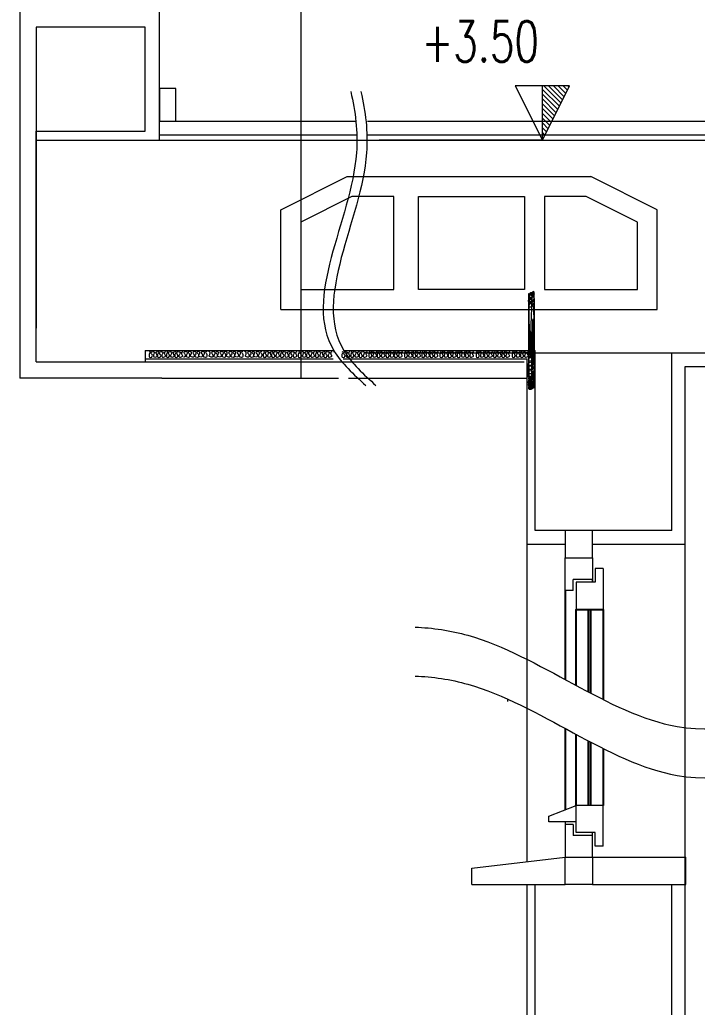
# Model space of a CAD drawing. Header units: millimetres. Extents: x -16104 to 67872, y -88009 to 12107.
# Drawn here: x 66666 to 66829.3, y 9926.2 to 10164.2 of the extents above; entities that cross this region are included whole.
import ezdxf
from ezdxf.enums import TextEntityAlignment as Align

# ---------------------------------------------------------------- set-up
doc = ezdxf.new("R2010")
doc.units = ezdxf.units.MM
doc.layers.get('0').update_dxf_attribs({"color": 241})
for name, color, linetype, lineweight in [('DOĞRAMA', 2, 'Continuous', 5), ('doşeme', 5, 'Continuous', 18), ('kolon', 1, 'Continuous', 5), ('SEMBOL', 21, 'Continuous', 5), ('SIVA', 30, 'Continuous', 5)]:
    doc.layers.add(name, color=color, linetype=linetype, lineweight=lineweight)
doc.styles.add('KOT', font='ROMANS.shx', dxfattribs={"width": 0.7})

# ---------------------------------------------------------------- blocks, each defined once
blk = doc.blocks.new('*X25')
at = {"color": 0}
for p, q in [((689.511, 500.978), (689.532, 501)), ((689.54, 500.92), (689.621, 501)), ((689.57, 500.861), (689.709, 501)), ((689.599, 500.802), (689.798, 501)), ((689.629, 500.743), (689.886, 501)), ((689.658, 500.684), (689.974, 501)), ((689.688, 500.625), (690, 500.937)), ((689.717, 500.566), (690, 500.849)), ((689.746, 500.507), (690, 500.761)), ((689.776, 500.448), (690, 500.672)), ((689.805, 500.389), (690, 500.584)), ((689.835, 500.33), (690, 500.495)), ((689.864, 500.271), (690, 500.407)), ((689.894, 500.212), (690, 500.319)), ((689.923, 500.153), (690, 500.23)), ((689.953, 500.095), (690, 500.142)), ((689.982, 500.036), (690, 500.053))]:
    blk.add_line(p, q, dxfattribs=at)
blk = doc.blocks.new('KOTBLK07')
for p, q in [((0, 0), (-0.5, 1)), ((-0.5, 1), (0.5, 1)), ((0, 0), (0, 1)), ((0.5, 1), (0, 0)), ((0, 0), (3, 0))]:
    blk.add_line(p, q)
blk.add_blockref('*X25', (-690, -500))
at = {"color": 7, "style": 'KOT'}
blk.add_attdef('TEMIZ', text='', height=1, dxfattribs=at).set_placement((0, 1.218), align=Align.BOTTOM_LEFT)
blk = doc.blocks.new('A$C218D7482')
at = {"layer": 'SEMBOL'}
for p, q in [((0, 15), (10, 20)), ((10, 20), (46.69, 20)), ((56.69, 15), (46.69, 20)), ((10.71, 17), (3, 13.15)), ((17, 17), (10.71, 17)), ((17, 3), (17, 17)), ((20.74, 17), (36.69, 17)), ((20.74, 3), (20.74, 17)), ((36.69, 17), (36.69, 3)), ((45.98, 17), (39.69, 17)), ((39.69, 17), (39.69, 3)), ((39.69, 17), (39.69, 3)), ((53.69, 13.15), (45.98, 17)), ((0, 0), (0, 15)), ((56.69, 0), (56.69, 15)), ((3, 13.15), (3, 3)), ((53.69, 3), (53.69, 13.15)), ((3, 3), (17, 3)), ((36.69, 3), (20.74, 3)), ((39.69, 3), (53.69, 3)), ((0, 0), (56.69, 0))]:
    blk.add_line(p, q, dxfattribs=at)

msp = doc.modelspace()

# ---------------------------------------------------------------- linework, layer by layer
at = {"color": 0, "ltscale": 5}
for p, q in [((66797.42, 10026.64), (66797.42, 10005.19)), ((66803.08, 10002.15), (66803.08, 10022.04)), ((66803.6, 10001.88), (66803.6, 10022.04)), ((66800.05, 9974.85), (66800.05, 9991.97)), ((66803.08, 9974.85), (66803.08, 9990.36)), ((66803.6, 9974.85), (66803.6, 9990.08)), ((66806.63, 9988.54), (66806.63, 9974.85))]:
    msp.add_line(p, q, dxfattribs=at)
for points in [[(66800.05, 10003.76), (66800.05, 10022.04), (66806.63, 10022.04), (66806.63, 10000.33)], [(66797.42, 9993.39), (66797.42, 9973.8)]]:
    msp.add_lwpolyline(points, dxfattribs=at)
at = {"layer": 'DOĞRAMA', "color": 3, "ltscale": 0.02}
for p, q in [((66699.66, 10139.71), (66746.93, 10139.71)), ((66749.84, 10139.71), (66978.5, 10139.71)), ((66699.66, 10136.42), (66747.28, 10136.42)), ((66699.66, 10135.11), (66747.07, 10135.11)), ((66749.8, 10136.42), (66979.39, 10136.42)), ((66749.85, 10135.11), (66979.52, 10135.11)), ((66797.42, 10034.53), (66804, 10034.53)), ((66804, 10034.53), (66804, 10029.27)), ((66804.66, 10031.9), (66804.66, 10028.62)), ((66806.63, 10031.9), (66804.66, 10031.9)), ((66806.63, 10031.9), (66806.63, 10022.04)), ((66804, 10029.27), (66799.39, 10029.27)), ((66799.39, 10026.64), (66799.39, 10029.27)), ((66804.66, 10028.62), (66800.05, 10028.62)), ((66800.05, 10028.62), (66800.05, 10022.04)), ((66799.39, 10026.64), (66797.42, 10026.64)), ((66806.63, 10022.04), (66800.05, 10022.04)), ((66793.48, 9972.22), (66800.05, 9974.85)), ((66800.05, 9968.28), (66800.05, 9974.85)), ((66806.63, 9974.85), (66800.05, 9974.85)), ((66806.63, 9964.99), (66806.63, 9974.85)), ((66793.48, 9970.91), (66793.48, 9972.22)), ((66800.05, 9970.91), (66793.48, 9970.91)), ((66799.39, 9970.25), (66797.42, 9970.25)), ((66797.42, 9970.25), (66797.42, 9962.36)), ((66799.39, 9970.25), (66799.39, 9967.62)), ((66804.66, 9968.28), (66800.05, 9968.28)), ((66804.66, 9964.99), (66804.66, 9968.28)), ((66804, 9967.62), (66799.39, 9967.62)), ((66804, 9962.36), (66804, 9967.62)), ((66806.63, 9964.99), (66804.66, 9964.99))]:
    msp.add_line(p, q, dxfattribs=at)
at = {"layer": 'DOĞRAMA', "ltscale": 0.02}
for p, q in [((66696.27, 10084.42), (66696.27, 10081.76)), ((66696.27, 10084.42), (66741.7, 10084.42)), ((66696.27, 10082.45), (66741.54, 10082.45)), ((66743.97, 10082.45), (66788.25, 10082.45)), ((66744.13, 10084.42), (66790.22, 10084.42)), ((66804, 10028.62), (66804, 10029.27)), ((66797.42, 9970.91), (66797.42, 9970.25)), ((66804, 9967.62), (66804, 9968.28))]:
    msp.add_line(p, q, dxfattribs=at)
at = {"layer": 'DOĞRAMA', "color": 3, "ltscale": 0.02}
for points in [[(66699.66, 10139.71), (66703.6, 10139.71), (66703.6, 10147.6), (66699.66, 10147.6)], [(66797.42, 10034.53), (66804, 10034.53), (66804, 10041.11), (66797.42, 10041.11)], [(66797.42, 9962.36), (66804, 9962.36), (66804, 9955.78), (66797.42, 9955.78)]]:
    msp.add_lwpolyline(points, close=True, dxfattribs=at)
msp.add_lwpolyline([(66797.42, 10025.99), (66797.42, 10034.53), (66804, 10034.53), (66804, 10028.62)], dxfattribs=at)
at = {"layer": 'DOĞRAMA', "ltscale": 0.02}
for points, knots in [([(66790.02, 10098.03), (66789.95, 10098.18), (66789.81, 10098.48), (66789.47, 10097.99), (66789.07, 10098.02), (66788.52, 10098.01), (66788.56, 10098.67), (66789.08, 10074.88), (66789.36, 10098.55), (66789.7, 10098.49), (66790.02, 10098.67), (66790, 10075.07), (66789.74, 10075.55), (66789.49, 10075.15), (66789.18, 10075.11), (66788.86, 10074.95), (66788.61, 10075.28), (66788.7, 10075.6), (66788.86, 10076.06), (66789.26, 10075.79), (66789.55, 10075.72), (66789.93, 10075.71), (66789.99, 10075.94), (66789.99, 10076.05)], [0, 0, 0, 0, 0.0070041, 0.014536, 0.0233289, 0.030642, 0.040814, 0.0485784, 0.0568467, 0.0621733, 0.0674053, 0.0753205, 0.0828513, 0.0887338, 0.0948184, 0.1013203, 0.1058547, 0.1145465, 0.1206178, 0.1277639, 0.1348002, 0.1401268, 0.1459681, 0.1459681, 0.1459681, 0.1459681]), ([(66790.02, 10096.2), (66789.95, 10096.35), (66789.81, 10096.65), (66789.47, 10096.15), (66789.07, 10096.19), (66788.52, 10096.18), (66788.56, 10096.84), (66789.08, 10097.04), (66789.36, 10096.72), (66789.7, 10096.66), (66790.02, 10096.84), (66790, 10097.23), (66789.74, 10097.71), (66789.49, 10097.31), (66789.18, 10097.27), (66788.86, 10097.11), (66788.61, 10097.44), (66788.7, 10097.76), (66788.86, 10098.22), (66789.26, 10097.95), (66789.55, 10097.88), (66789.93, 10097.87), (66789.99, 10098.1), (66789.99, 10098.21)], [0, 0, 0, 0, 0.0070041, 0.014536, 0.0233289, 0.030642, 0.040814, 0.0485784, 0.0568467, 0.0621733, 0.0674053, 0.0753205, 0.0828513, 0.0887338, 0.0948184, 0.1013203, 0.1058547, 0.1145465, 0.1206178, 0.1277639, 0.1348002, 0.1401268, 0.1459681, 0.1459681, 0.1459681, 0.1459681]), ([(66790.04, 10098.35), (66789.97, 10098.49), (66789.83, 10098.8), (66789.49, 10098.3), (66789.09, 10098.33), (66788.54, 10098.32), (66788.58, 10074.99), (66789.1, 10075.2), (66789.38, 10074.87), (66789.72, 10098.81), (66790.04, 10075), (66790.02, 10075.38), (66789.76, 10075.87), (66789.51, 10075.47), (66789.21, 10075.43), (66788.88, 10075.26), (66788.63, 10075.59), (66788.73, 10075.91), (66788.88, 10076.38), (66789.28, 10076.1), (66789.57, 10076.03), (66789.95, 10076.03), (66790.01, 10076.25), (66790.02, 10076.36)], [0, 0, 0, 0, 0.0070041, 0.014536, 0.0233289, 0.030642, 0.040814, 0.0485784, 0.0568467, 0.0621733, 0.0674053, 0.0753205, 0.0828513, 0.0887338, 0.0948184, 0.1013203, 0.1058547, 0.1145465, 0.1206178, 0.1277639, 0.1348002, 0.1401268, 0.1459681, 0.1459681, 0.1459681, 0.1459681]), ([(66790.04, 10096.03), (66789.97, 10096.17), (66789.83, 10096.48), (66789.49, 10095.98), (66789.09, 10096.01), (66788.54, 10096), (66788.58, 10096.66), (66789.1, 10096.87), (66789.38, 10096.54), (66789.72, 10096.49), (66790.04, 10096.67), (66790.02, 10097.05), (66789.76, 10097.54), (66789.51, 10097.14), (66789.21, 10097.09), (66788.88, 10096.93), (66788.63, 10097.26), (66788.73, 10097.58), (66788.88, 10098.05), (66789.28, 10097.77), (66789.57, 10097.7), (66789.95, 10097.7), (66790.01, 10097.92), (66790.02, 10098.03)], [0, 0, 0, 0, 0.0070041, 0.014536, 0.0233289, 0.030642, 0.040814, 0.0485784, 0.0568467, 0.0621733, 0.0674053, 0.0753205, 0.0828513, 0.0887338, 0.0948184, 0.1013203, 0.1058547, 0.1145465, 0.1206178, 0.1277639, 0.1348002, 0.1401268, 0.1459681, 0.1459681, 0.1459681, 0.1459681]), ([(66790.02, 10077.88), (66789.95, 10078.03), (66789.81, 10078.33), (66789.47, 10077.83), (66789.07, 10077.87), (66788.52, 10077.86), (66788.56, 10078.52), (66789.08, 10094.72), (66789.36, 10078.4), (66789.7, 10078.34), (66790.02, 10078.52), (66790, 10094.9), (66789.74, 10095.39), (66789.49, 10094.99), (66789.18, 10094.95), (66788.86, 10094.79), (66788.61, 10095.12), (66788.7, 10095.44), (66788.86, 10095.9), (66789.26, 10095.63), (66789.55, 10095.56), (66789.93, 10095.55), (66789.99, 10095.77), (66789.99, 10095.89)], [0, 0, 0, 0, 0.0070041, 0.014536, 0.0233289, 0.030642, 0.040814, 0.0485784, 0.0568467, 0.0621733, 0.0674053, 0.0753205, 0.0828513, 0.0887338, 0.0948184, 0.1013203, 0.1058547, 0.1145465, 0.1206178, 0.1277639, 0.1348002, 0.1401268, 0.1459681, 0.1459681, 0.1459681, 0.1459681]), ([(66790.04, 10076.6), (66789.97, 10076.75), (66789.83, 10077.05), (66789.49, 10076.56), (66789.09, 10076.59), (66788.54, 10076.58), (66788.58, 10077.24), (66789.1, 10077.45), (66789.38, 10077.12), (66789.72, 10077.06), (66790.04, 10077.24), (66790.02, 10077.63), (66789.76, 10095.71), (66789.51, 10077.71), (66789.21, 10077.67), (66788.88, 10077.51), (66788.63, 10077.84), (66788.73, 10095.75), (66788.88, 10096.21), (66789.28, 10095.94), (66789.57, 10095.87), (66789.95, 10095.87), (66790.01, 10096.09), (66790.02, 10096.2)], [0, 0, 0, 0, 0.0070041, 0.014536, 0.0233289, 0.030642, 0.040814, 0.0485784, 0.0568467, 0.0621733, 0.0674053, 0.0753205, 0.0828513, 0.0887338, 0.0948184, 0.1013203, 0.1058547, 0.1145465, 0.1206178, 0.1277639, 0.1348002, 0.1401268, 0.1459681, 0.1459681, 0.1459681, 0.1459681]), ([(66697.23, 10084.23), (66697.38, 10084.17), (66697.68, 10084.03), (66697.19, 10083.69), (66697.22, 10083.29), (66697.21, 10082.74), (66697.87, 10082.78), (66698.08, 10083.3), (66697.75, 10083.58), (66697.69, 10083.92), (66697.88, 10084.24), (66698.26, 10084.22), (66698.75, 10083.96), (66698.34, 10083.71), (66698.3, 10083.4), (66698.14, 10083.08), (66698.47, 10082.82), (66698.79, 10082.92), (66699.25, 10083.08), (66698.98, 10083.48), (66698.91, 10083.77), (66698.9, 10084.14), (66699.13, 10084.2), (66699.24, 10084.21)], [0, 0, 0, 0, 0.0070041, 0.014536, 0.0233289, 0.030642, 0.040814, 0.0485784, 0.0568467, 0.0621733, 0.0674053, 0.0753205, 0.0828513, 0.0887338, 0.0948184, 0.1013203, 0.1058547, 0.1145465, 0.1206178, 0.1277639, 0.1348002, 0.1401268, 0.1459681, 0.1459681, 0.1459681, 0.1459681]), ([(66699.24, 10084.21), (66699.39, 10084.15), (66699.69, 10084.01), (66699.19, 10083.67), (66699.23, 10083.27), (66699.22, 10082.72), (66699.88, 10082.75), (66700.08, 10083.28), (66699.76, 10083.55), (66699.7, 10083.9), (66699.88, 10084.22), (66700.26, 10084.2), (66700.75, 10083.94), (66700.35, 10083.68), (66700.31, 10083.38), (66700.15, 10083.06), (66700.48, 10082.8), (66700.8, 10082.9), (66701.26, 10083.06), (66700.99, 10083.45), (66700.92, 10083.75), (66700.91, 10084.12), (66701.14, 10084.18), (66701.25, 10084.19)], [0, 0, 0, 0, 0.0070041, 0.014536, 0.0233289, 0.030642, 0.040814, 0.0485784, 0.0568467, 0.0621733, 0.0674053, 0.0753205, 0.0828513, 0.0887338, 0.0948184, 0.1013203, 0.1058547, 0.1145465, 0.1206178, 0.1277639, 0.1348002, 0.1401268, 0.1459681, 0.1459681, 0.1459681, 0.1459681]), ([(66701.39, 10084.23), (66701.53, 10084.17), (66701.84, 10084.03), (66701.34, 10083.69), (66701.37, 10083.29), (66701.36, 10082.74), (66702.02, 10082.78), (66702.23, 10083.3), (66701.9, 10083.58), (66701.85, 10083.92), (66702.03, 10084.24), (66702.41, 10084.22), (66702.9, 10083.96), (66702.5, 10083.71), (66702.46, 10083.4), (66702.29, 10083.08), (66702.62, 10082.82), (66702.94, 10082.92), (66703.41, 10083.08), (66703.14, 10083.48), (66703.06, 10083.77), (66703.06, 10084.14), (66703.28, 10084.2), (66703.39, 10084.21)], [0, 0, 0, 0, 0.0070041, 0.014536, 0.0233289, 0.030642, 0.040814, 0.0485784, 0.0568467, 0.0621733, 0.0674053, 0.0753205, 0.0828513, 0.0887338, 0.0948184, 0.1013203, 0.1058547, 0.1145465, 0.1206178, 0.1277639, 0.1348002, 0.1401268, 0.1459681, 0.1459681, 0.1459681, 0.1459681]), ([(66703.39, 10084.21), (66703.54, 10084.15), (66703.84, 10084.01), (66703.35, 10083.67), (66703.38, 10083.27), (66703.37, 10082.72), (66704.03, 10082.75), (66704.24, 10083.28), (66703.91, 10083.55), (66703.85, 10083.9), (66704.03, 10084.22), (66704.42, 10084.2), (66704.9, 10083.94), (66704.5, 10083.68), (66704.46, 10083.38), (66704.3, 10083.06), (66704.63, 10082.8), (66704.95, 10082.9), (66705.41, 10083.06), (66705.14, 10083.45), (66705.07, 10083.75), (66705.06, 10084.12), (66705.29, 10084.18), (66705.4, 10084.19)], [0, 0, 0, 0, 0.0070041, 0.014536, 0.0233289, 0.030642, 0.040814, 0.0485784, 0.0568467, 0.0621733, 0.0674053, 0.0753205, 0.0828513, 0.0887338, 0.0948184, 0.1013203, 0.1058547, 0.1145465, 0.1206178, 0.1277639, 0.1348002, 0.1401268, 0.1459681, 0.1459681, 0.1459681, 0.1459681]), ([(66706.91, 10084.23), (66706.76, 10084.17), (66706.46, 10084.03), (66706.96, 10083.69), (66706.92, 10083.29), (66706.93, 10082.74), (66706.28, 10082.78), (66706.07, 10083.3), (66706.39, 10083.58), (66706.45, 10083.92), (66706.27, 10084.24), (66705.89, 10084.22), (66705.4, 10083.96), (66705.8, 10083.71), (66705.84, 10083.4), (66706, 10083.08), (66705.74, 10082.88), (66705.59, 10082.87), (66705.51, 10082.89)], [0, 0, 0, 0, 0.0070041, 0.014536, 0.0233289, 0.030642, 0.040814, 0.0485784, 0.0568467, 0.0621733, 0.0674053, 0.0753205, 0.0828513, 0.0887338, 0.0948184, 0.1013203, 0.1058547, 0.1104439, 0.1104439, 0.1104439, 0.1104439]), ([(66709.06, 10084.21), (66708.91, 10084.15), (66708.61, 10084.01), (66709.1, 10083.67), (66709.07, 10083.27), (66709.08, 10082.72), (66708.42, 10082.75), (66708.21, 10083.28), (66708.54, 10083.55), (66708.6, 10083.9), (66708.42, 10084.22), (66708.03, 10084.2), (66707.54, 10083.94), (66707.95, 10083.68), (66707.99, 10083.38), (66708.15, 10083.06), (66707.82, 10082.8), (66707.5, 10082.9), (66707.04, 10083.06), (66707.31, 10083.45), (66707.38, 10083.75), (66707.39, 10084.12), (66707.16, 10084.18), (66707.05, 10084.19)], [0, 0, 0, 0, 0.0070041, 0.014536, 0.0233289, 0.030642, 0.040814, 0.0485784, 0.0568467, 0.0621733, 0.0674053, 0.0753205, 0.0828513, 0.0887338, 0.0948184, 0.1013203, 0.1058547, 0.1145465, 0.1206178, 0.1277639, 0.1348002, 0.1401268, 0.1459681, 0.1459681, 0.1459681, 0.1459681]), ([(66711.06, 10084.23), (66710.92, 10084.17), (66710.61, 10084.03), (66711.11, 10083.69), (66711.08, 10083.29), (66711.09, 10082.74), (66710.43, 10082.78), (66710.22, 10083.3), (66710.55, 10083.58), (66710.6, 10083.92), (66710.42, 10084.24), (66710.04, 10084.22), (66709.55, 10083.96), (66709.95, 10083.71), (66709.99, 10083.4), (66710.15, 10083.08), (66709.83, 10082.82), (66709.51, 10082.92), (66709.04, 10083.08), (66709.31, 10083.48), (66709.39, 10083.77), (66709.39, 10084.14), (66709.17, 10084.2), (66709.06, 10084.21)], [0, 0, 0, 0, 0.0070041, 0.014536, 0.0233289, 0.030642, 0.040814, 0.0485784, 0.0568467, 0.0621733, 0.0674053, 0.0753205, 0.0828513, 0.0887338, 0.0948184, 0.1013203, 0.1058547, 0.1145465, 0.1206178, 0.1277639, 0.1348002, 0.1401268, 0.1459681, 0.1459681, 0.1459681, 0.1459681]), ([(66713.57, 10084.21), (66713.42, 10084.15), (66713.12, 10084.01), (66713.61, 10083.67), (66713.58, 10083.27), (66713.59, 10082.72), (66712.93, 10082.75), (66712.72, 10083.28), (66713.05, 10083.55), (66713.11, 10083.9), (66712.93, 10084.22), (66712.54, 10084.2), (66712.06, 10083.94), (66712.46, 10083.68), (66712.5, 10083.38), (66712.66, 10083.06), (66712.33, 10082.8), (66712.01, 10082.9), (66711.55, 10083.06), (66711.82, 10083.45), (66711.89, 10083.75), (66711.9, 10084.12), (66711.67, 10084.18), (66711.56, 10084.19)], [0, 0, 0, 0, 0.0070041, 0.014536, 0.0233289, 0.030642, 0.040814, 0.0485784, 0.0568467, 0.0621733, 0.0674053, 0.0753205, 0.0828513, 0.0887338, 0.0948184, 0.1013203, 0.1058547, 0.1145465, 0.1206178, 0.1277639, 0.1348002, 0.1401268, 0.1459681, 0.1459681, 0.1459681, 0.1459681]), ([(66715.57, 10084.23), (66715.43, 10084.17), (66715.12, 10084.03), (66715.62, 10083.69), (66715.59, 10083.29), (66715.6, 10082.74), (66714.94, 10082.78), (66714.73, 10083.3), (66715.06, 10083.58), (66715.11, 10083.92), (66714.93, 10084.24), (66714.55, 10084.22), (66714.06, 10083.96), (66714.46, 10083.71), (66714.5, 10083.4), (66714.67, 10083.08), (66714.34, 10082.82), (66714.02, 10082.92), (66713.55, 10083.08), (66713.83, 10083.48), (66713.9, 10083.77), (66713.9, 10084.14), (66713.68, 10084.2), (66713.57, 10084.21)], [0, 0, 0, 0, 0.0070041, 0.014536, 0.0233289, 0.030642, 0.040814, 0.0485784, 0.0568467, 0.0621733, 0.0674053, 0.0753205, 0.0828513, 0.0887338, 0.0948184, 0.1013203, 0.1058547, 0.1145465, 0.1206178, 0.1277639, 0.1348002, 0.1401268, 0.1459681, 0.1459681, 0.1459681, 0.1459681]), ([(66717.72, 10084.21), (66717.57, 10084.15), (66717.27, 10084.01), (66717.77, 10083.67), (66717.73, 10083.27), (66717.74, 10082.72), (66717.08, 10082.75), (66716.88, 10083.28), (66717.2, 10083.55), (66717.26, 10083.9), (66717.08, 10084.22), (66716.7, 10084.2), (66716.21, 10083.94), (66716.61, 10083.68), (66716.65, 10083.38), (66716.81, 10083.06), (66716.48, 10082.8), (66716.16, 10082.9), (66715.7, 10083.06), (66715.97, 10083.45), (66716.04, 10083.75), (66716.05, 10084.12), (66715.82, 10084.18), (66715.71, 10084.19)], [0, 0, 0, 0, 0.0070041, 0.014536, 0.0233289, 0.030642, 0.040814, 0.0485784, 0.0568467, 0.0621733, 0.0674053, 0.0753205, 0.0828513, 0.0887338, 0.0948184, 0.1013203, 0.1058547, 0.1145465, 0.1206178, 0.1277639, 0.1348002, 0.1401268, 0.1459681, 0.1459681, 0.1459681, 0.1459681]), ([(66719.73, 10084.23), (66719.58, 10084.17), (66719.28, 10084.03), (66719.77, 10083.69), (66719.74, 10083.29), (66719.75, 10082.74), (66719.09, 10082.78), (66718.88, 10083.3), (66719.21, 10083.58), (66719.27, 10083.92), (66719.09, 10084.24), (66718.7, 10084.22), (66718.21, 10083.96), (66718.62, 10083.71), (66718.66, 10083.4), (66718.82, 10083.08), (66718.49, 10082.82), (66718.17, 10082.92), (66717.71, 10083.08), (66717.98, 10083.48), (66718.05, 10083.77), (66718.06, 10084.14), (66717.83, 10084.2), (66717.72, 10084.21)], [0, 0, 0, 0, 0.0070041, 0.014536, 0.0233289, 0.030642, 0.040814, 0.0485784, 0.0568467, 0.0621733, 0.0674053, 0.0753205, 0.0828513, 0.0887338, 0.0948184, 0.1013203, 0.1058547, 0.1145465, 0.1206178, 0.1277639, 0.1348002, 0.1401268, 0.1459681, 0.1459681, 0.1459681, 0.1459681]), ([(66722.29, 10084.21), (66722.14, 10084.15), (66721.84, 10084.01), (66722.34, 10083.67), (66722.3, 10083.27), (66722.31, 10082.72), (66721.65, 10082.75), (66721.45, 10083.28), (66721.77, 10083.55), (66721.83, 10083.9), (66721.65, 10084.22), (66721.26, 10084.2), (66720.78, 10083.94), (66721.18, 10083.68), (66721.22, 10083.38), (66721.38, 10083.06), (66721.05, 10082.8), (66720.73, 10082.9), (66720.27, 10083.06), (66720.54, 10083.45), (66720.61, 10083.75), (66720.62, 10084.12), (66720.39, 10084.18), (66720.28, 10084.19)], [0, 0, 0, 0, 0.0070041, 0.014536, 0.0233289, 0.030642, 0.040814, 0.0485784, 0.0568467, 0.0621733, 0.0674053, 0.0753205, 0.0828513, 0.0887338, 0.0948184, 0.1013203, 0.1058547, 0.1145465, 0.1206178, 0.1277639, 0.1348002, 0.1401268, 0.1459681, 0.1459681, 0.1459681, 0.1459681]), ([(66724.3, 10084.23), (66724.15, 10084.17), (66723.85, 10084.03), (66724.34, 10083.69), (66724.31, 10083.29), (66724.32, 10082.74), (66723.66, 10082.78), (66723.45, 10083.3), (66723.78, 10083.58), (66723.83, 10083.92), (66723.65, 10084.24), (66723.27, 10084.22), (66722.78, 10083.96), (66723.18, 10083.71), (66723.23, 10083.4), (66723.39, 10083.08), (66723.06, 10082.82), (66722.74, 10082.92), (66722.28, 10083.08), (66722.55, 10083.48), (66722.62, 10083.77), (66722.62, 10084.14), (66722.4, 10084.2), (66722.29, 10084.21)], [0, 0, 0, 0, 0.0070041, 0.014536, 0.0233289, 0.030642, 0.040814, 0.0485784, 0.0568467, 0.0621733, 0.0674053, 0.0753205, 0.0828513, 0.0887338, 0.0948184, 0.1013203, 0.1058547, 0.1145465, 0.1206178, 0.1277639, 0.1348002, 0.1401268, 0.1459681, 0.1459681, 0.1459681, 0.1459681]), ([(66724.73, 10084.23), (66724.87, 10084.17), (66725.18, 10084.03), (66724.68, 10083.69), (66724.71, 10083.29), (66724.7, 10082.74), (66725.36, 10082.78), (66725.57, 10083.3), (66725.25, 10083.58), (66725.19, 10083.92), (66725.37, 10084.24), (66725.75, 10084.22), (66726.24, 10083.96), (66725.84, 10083.71), (66725.8, 10083.4), (66725.64, 10083.08), (66725.97, 10082.82), (66726.28, 10082.92), (66726.75, 10083.08), (66726.48, 10083.48), (66726.4, 10083.77), (66726.4, 10084.14), (66726.62, 10084.2), (66726.73, 10084.21)], [0, 0, 0, 0, 0.0070041, 0.014536, 0.0233289, 0.030642, 0.040814, 0.0485784, 0.0568467, 0.0621733, 0.0674053, 0.0753205, 0.0828513, 0.0887338, 0.0948184, 0.1013203, 0.1058547, 0.1145465, 0.1206178, 0.1277639, 0.1348002, 0.1401268, 0.1459681, 0.1459681, 0.1459681, 0.1459681]), ([(66726.73, 10084.21), (66726.88, 10084.15), (66727.18, 10084.01), (66726.69, 10083.67), (66726.72, 10083.27), (66726.71, 10082.72), (66727.37, 10082.75), (66727.58, 10083.28), (66727.25, 10083.55), (66727.19, 10083.9), (66727.38, 10084.22), (66727.76, 10084.2), (66728.25, 10083.94), (66727.85, 10083.68), (66727.8, 10083.38), (66727.64, 10083.06), (66727.97, 10082.8), (66728.29, 10082.9), (66728.75, 10083.06), (66728.48, 10083.45), (66728.41, 10083.75), (66728.4, 10084.12), (66728.63, 10084.18), (66728.74, 10084.19)], [0, 0, 0, 0, 0.0070041, 0.014536, 0.0233289, 0.030642, 0.040814, 0.0485784, 0.0568467, 0.0621733, 0.0674053, 0.0753205, 0.0828513, 0.0887338, 0.0948184, 0.1013203, 0.1058547, 0.1145465, 0.1206178, 0.1277639, 0.1348002, 0.1401268, 0.1459681, 0.1459681, 0.1459681, 0.1459681]), ([(66728.88, 10084.23), (66729.03, 10084.17), (66729.33, 10084.03), (66728.83, 10083.69), (66728.87, 10083.29), (66728.86, 10082.74), (66729.52, 10082.78), (66729.72, 10083.3), (66729.4, 10083.58), (66729.34, 10083.92), (66729.52, 10084.24), (66729.9, 10084.22), (66730.39, 10083.96), (66729.99, 10083.71), (66729.95, 10083.4), (66729.79, 10083.08), (66730.12, 10082.82), (66730.44, 10082.92), (66730.9, 10083.08), (66730.63, 10083.48), (66730.56, 10083.77), (66730.55, 10084.14), (66730.78, 10084.2), (66730.89, 10084.21)], [0, 0, 0, 0, 0.0070041, 0.014536, 0.0233289, 0.030642, 0.040814, 0.0485784, 0.0568467, 0.0621733, 0.0674053, 0.0753205, 0.0828513, 0.0887338, 0.0948184, 0.1013203, 0.1058547, 0.1145465, 0.1206178, 0.1277639, 0.1348002, 0.1401268, 0.1459681, 0.1459681, 0.1459681, 0.1459681]), ([(66730.89, 10084.21), (66731.03, 10084.15), (66731.34, 10084.01), (66730.84, 10083.67), (66730.87, 10083.27), (66730.86, 10082.72), (66731.52, 10082.75), (66731.73, 10083.28), (66731.4, 10083.55), (66731.35, 10083.9), (66731.53, 10084.22), (66731.91, 10084.2), (66732.4, 10083.94), (66732, 10083.68), (66731.96, 10083.38), (66731.79, 10083.06), (66732.12, 10082.8), (66732.44, 10082.9), (66732.91, 10083.06), (66732.64, 10083.45), (66732.56, 10083.75), (66732.56, 10084.12), (66732.78, 10084.18), (66732.89, 10084.19)], [0, 0, 0, 0, 0.0070041, 0.014536, 0.0233289, 0.030642, 0.040814, 0.0485784, 0.0568467, 0.0621733, 0.0674053, 0.0753205, 0.0828513, 0.0887338, 0.0948184, 0.1013203, 0.1058547, 0.1145465, 0.1206178, 0.1277639, 0.1348002, 0.1401268, 0.1459681, 0.1459681, 0.1459681, 0.1459681]), ([(66733.15, 10084.23), (66733.29, 10084.17), (66733.6, 10084.03), (66733.1, 10083.69), (66733.13, 10083.29), (66733.13, 10082.74), (66733.78, 10082.78), (66733.99, 10083.3), (66733.67, 10083.58), (66733.61, 10083.92), (66733.79, 10084.24), (66734.17, 10084.22), (66734.66, 10083.96), (66734.26, 10083.71), (66734.22, 10083.4), (66734.06, 10083.08), (66734.39, 10082.82), (66734.71, 10082.92), (66735.17, 10083.08), (66734.9, 10083.48), (66734.82, 10083.77), (66734.82, 10084.14), (66735.04, 10084.2), (66735.15, 10084.21)], [0, 0, 0, 0, 0.0070041, 0.014536, 0.0233289, 0.030642, 0.040814, 0.0485784, 0.0568467, 0.0621733, 0.0674053, 0.0753205, 0.0828513, 0.0887338, 0.0948184, 0.1013203, 0.1058547, 0.1145465, 0.1206178, 0.1277639, 0.1348002, 0.1401268, 0.1459681, 0.1459681, 0.1459681, 0.1459681]), ([(66735.15, 10084.21), (66735.3, 10084.15), (66735.61, 10084.01), (66735.11, 10083.67), (66735.14, 10083.27), (66735.13, 10082.72), (66735.79, 10082.75), (66736, 10083.28), (66735.67, 10083.55), (66735.62, 10083.9), (66735.8, 10084.22), (66736.18, 10084.2), (66736.67, 10083.94), (66736.27, 10083.68), (66736.22, 10083.38), (66736.06, 10083.06), (66736.39, 10082.8), (66736.71, 10082.9), (66737.18, 10083.06), (66736.9, 10083.45), (66736.83, 10083.75), (66736.83, 10084.12), (66737.05, 10084.18), (66737.16, 10084.19)], [0, 0, 0, 0, 0.0070041, 0.014536, 0.0233289, 0.030642, 0.040814, 0.0485784, 0.0568467, 0.0621733, 0.0674053, 0.0753205, 0.0828513, 0.0887338, 0.0948184, 0.1013203, 0.1058547, 0.1145465, 0.1206178, 0.1277639, 0.1348002, 0.1401268, 0.1459681, 0.1459681, 0.1459681, 0.1459681]), ([(66737.3, 10084.23), (66737.45, 10084.17), (66737.75, 10084.03), (66737.25, 10083.69), (66737.29, 10083.29), (66737.28, 10082.74), (66737.94, 10082.78), (66738.14, 10083.3), (66737.82, 10083.58), (66737.76, 10083.92), (66737.94, 10084.24), (66738.33, 10084.22), (66738.81, 10083.96), (66738.41, 10083.71), (66738.37, 10083.4), (66738.21, 10083.08), (66738.54, 10082.82), (66738.86, 10082.92), (66739.32, 10083.08), (66739.05, 10083.48), (66738.98, 10083.77), (66738.97, 10084.14), (66739.2, 10084.2), (66739.31, 10084.21)], [0, 0, 0, 0, 0.0070041, 0.014536, 0.0233289, 0.030642, 0.040814, 0.0485784, 0.0568467, 0.0621733, 0.0674053, 0.0753205, 0.0828513, 0.0887338, 0.0948184, 0.1013203, 0.1058547, 0.1145465, 0.1206178, 0.1277639, 0.1348002, 0.1401268, 0.1459681, 0.1459681, 0.1459681, 0.1459681]), ([(66739.31, 10084.21), (66739.45, 10084.15), (66739.76, 10084.01), (66739.26, 10083.67), (66739.29, 10083.27), (66739.28, 10082.72), (66739.94, 10082.75), (66740.15, 10083.28), (66739.83, 10083.55), (66739.77, 10083.9), (66739.95, 10084.22), (66740.33, 10084.2), (66740.82, 10083.94), (66740.42, 10083.68), (66740.38, 10083.38), (66740.22, 10083.06), (66740.55, 10082.8), (66740.86, 10082.9), (66741.33, 10083.06), (66741.06, 10083.45), (66740.98, 10083.75), (66740.98, 10084.12), (66741.2, 10084.18), (66741.31, 10084.19)], [0, 0, 0, 0, 0.0070041, 0.014536, 0.0233289, 0.030642, 0.040814, 0.0485784, 0.0568467, 0.0621733, 0.0674053, 0.0753205, 0.0828513, 0.0887338, 0.0948184, 0.1013203, 0.1058547, 0.1145465, 0.1206178, 0.1277639, 0.1348002, 0.1401268, 0.1459681, 0.1459681, 0.1459681, 0.1459681]), ([(66743.65, 10084.21), (66743.8, 10084.15), (66744.1, 10084.01), (66743.6, 10083.67), (66743.63, 10083.27), (66743.63, 10082.72), (66744.28, 10082.75), (66744.49, 10083.28), (66744.17, 10083.55), (66744.11, 10083.9), (66744.29, 10084.22), (66744.67, 10084.2), (66745.16, 10083.94), (66744.76, 10083.68), (66744.72, 10083.38), (66744.56, 10083.06), (66744.89, 10082.8), (66745.21, 10082.9), (66745.67, 10083.06), (66745.4, 10083.45), (66745.32, 10083.75), (66745.32, 10084.12), (66745.54, 10084.18), (66745.65, 10084.19)], [0, 0, 0, 0, 0.0070041, 0.014536, 0.0233289, 0.030642, 0.040814, 0.0485784, 0.0568467, 0.0621733, 0.0674053, 0.0753205, 0.0828513, 0.0887338, 0.0948184, 0.1013203, 0.1058547, 0.1145465, 0.1206178, 0.1277639, 0.1348002, 0.1401268, 0.1459681, 0.1459681, 0.1459681, 0.1459681]), ([(66745.79, 10084.23), (66745.94, 10084.17), (66746.25, 10084.03), (66745.75, 10083.69), (66745.78, 10083.29), (66745.77, 10082.74), (66746.43, 10082.78), (66746.64, 10083.3), (66746.31, 10083.58), (66746.26, 10083.92), (66746.44, 10084.24), (66746.82, 10084.22), (66747.31, 10083.96), (66746.91, 10083.71), (66746.86, 10083.4), (66746.7, 10083.08), (66747.03, 10082.82), (66747.35, 10082.92), (66747.81, 10083.08), (66747.54, 10083.48), (66747.47, 10083.77), (66747.47, 10084.14), (66747.69, 10084.2), (66747.8, 10084.21)], [0, 0, 0, 0, 0.0070041, 0.014536, 0.0233289, 0.030642, 0.040814, 0.0485784, 0.0568467, 0.0621733, 0.0674053, 0.0753205, 0.0828513, 0.0887338, 0.0948184, 0.1013203, 0.1058547, 0.1145465, 0.1206178, 0.1277639, 0.1348002, 0.1401268, 0.1459681, 0.1459681, 0.1459681, 0.1459681]), ([(66747.8, 10084.21), (66747.95, 10084.15), (66748.25, 10084.01), (66747.75, 10083.67), (66747.79, 10083.27), (66747.78, 10082.72), (66748.44, 10082.75), (66748.64, 10083.28), (66748.32, 10083.55), (66748.26, 10083.9), (66748.44, 10084.22), (66748.83, 10084.2), (66749.31, 10083.94), (66748.91, 10083.68), (66748.87, 10083.38), (66748.71, 10083.06), (66749.04, 10082.8), (66749.36, 10082.9), (66749.82, 10083.06), (66749.55, 10083.45), (66749.48, 10083.75), (66749.47, 10084.12), (66749.7, 10084.18), (66749.81, 10084.19)], [0, 0, 0, 0, 0.0070041, 0.014536, 0.0233289, 0.030642, 0.040814, 0.0485784, 0.0568467, 0.0621733, 0.0674053, 0.0753205, 0.0828513, 0.0887338, 0.0948184, 0.1013203, 0.1058547, 0.1145465, 0.1206178, 0.1277639, 0.1348002, 0.1401268, 0.1459681, 0.1459681, 0.1459681, 0.1459681]), ([(66750.14, 10084.23), (66750.28, 10084.17), (66750.59, 10084.03), (66750.09, 10083.69), (66750.12, 10083.29), (66750.11, 10082.74), (66750.77, 10082.78), (66750.98, 10083.3), (66750.65, 10083.58), (66750.6, 10083.92), (66750.78, 10084.24), (66751.16, 10084.22), (66751.65, 10083.96), (66751.25, 10083.71), (66751.21, 10083.4), (66751.04, 10083.08), (66751.37, 10082.82), (66751.69, 10082.92), (66752.16, 10083.08), (66751.89, 10083.48), (66751.81, 10083.77), (66751.81, 10084.14), (66752.03, 10084.2), (66752.14, 10084.21)], [0, 0, 0, 0, 0.0070041, 0.014536, 0.0233289, 0.030642, 0.040814, 0.0485784, 0.0568467, 0.0621733, 0.0674053, 0.0753205, 0.0828513, 0.0887338, 0.0948184, 0.1013203, 0.1058547, 0.1145465, 0.1206178, 0.1277639, 0.1348002, 0.1401268, 0.1459681, 0.1459681, 0.1459681, 0.1459681]), ([(66752.14, 10084.21), (66752.29, 10084.15), (66752.59, 10084.01), (66752.1, 10083.67), (66752.13, 10083.27), (66752.12, 10082.72), (66752.78, 10082.75), (66752.99, 10083.28), (66752.66, 10083.55), (66752.6, 10083.9), (66752.78, 10084.22), (66753.17, 10084.2), (66753.65, 10083.94), (66753.25, 10083.68), (66753.21, 10083.38), (66753.05, 10083.06), (66753.38, 10082.8), (66753.7, 10082.9), (66754.16, 10083.06), (66753.89, 10083.45), (66753.82, 10083.75), (66753.81, 10084.12), (66754.04, 10084.18), (66754.15, 10084.19)], [0, 0, 0, 0, 0.0070041, 0.014536, 0.0233289, 0.030642, 0.040814, 0.0485784, 0.0568467, 0.0621733, 0.0674053, 0.0753205, 0.0828513, 0.0887338, 0.0948184, 0.1013203, 0.1058547, 0.1145465, 0.1206178, 0.1277639, 0.1348002, 0.1401268, 0.1459681, 0.1459681, 0.1459681, 0.1459681]), ([(66754.29, 10084.23), (66754.43, 10084.17), (66754.74, 10084.03), (66754.24, 10083.69), (66754.27, 10083.29), (66754.27, 10082.74), (66754.92, 10082.78), (66755.13, 10083.3), (66754.81, 10083.58), (66754.75, 10083.92), (66754.93, 10084.24), (66755.31, 10084.22), (66755.8, 10083.96), (66755.4, 10083.71), (66755.36, 10083.4), (66755.2, 10083.08), (66755.53, 10082.82), (66755.85, 10082.92), (66756.31, 10083.08), (66756.04, 10083.48), (66755.96, 10083.77), (66755.96, 10084.14), (66756.18, 10084.2), (66756.29, 10084.21)], [0, 0, 0, 0, 0.0070041, 0.014536, 0.0233289, 0.030642, 0.040814, 0.0485784, 0.0568467, 0.0621733, 0.0674053, 0.0753205, 0.0828513, 0.0887338, 0.0948184, 0.1013203, 0.1058547, 0.1145465, 0.1206178, 0.1277639, 0.1348002, 0.1401268, 0.1459681, 0.1459681, 0.1459681, 0.1459681]), ([(66756.29, 10084.21), (66756.44, 10084.15), (66756.75, 10084.01), (66756.25, 10083.67), (66756.28, 10083.27), (66756.27, 10082.72), (66756.93, 10082.75), (66757.14, 10083.28), (66756.81, 10083.55), (66756.76, 10083.9), (66756.94, 10084.22), (66757.32, 10084.2), (66757.81, 10083.94), (66757.41, 10083.68), (66757.36, 10083.38), (66757.2, 10083.06), (66757.53, 10082.8), (66757.85, 10082.9), (66758.31, 10083.06), (66758.04, 10083.45), (66757.97, 10083.75), (66757.97, 10084.12), (66758.19, 10084.18), (66758.3, 10084.19)], [0, 0, 0, 0, 0.0070041, 0.014536, 0.0233289, 0.030642, 0.040814, 0.0485784, 0.0568467, 0.0621733, 0.0674053, 0.0753205, 0.0828513, 0.0887338, 0.0948184, 0.1013203, 0.1058547, 0.1145465, 0.1206178, 0.1277639, 0.1348002, 0.1401268, 0.1459681, 0.1459681, 0.1459681, 0.1459681]), ([(66758.73, 10084.23), (66758.87, 10084.17), (66759.18, 10084.03), (66758.68, 10083.69), (66758.71, 10083.29), (66758.71, 10082.74), (66759.36, 10082.78), (66759.57, 10083.3), (66759.25, 10083.58), (66759.19, 10083.92), (66759.37, 10084.24), (66759.75, 10084.22), (66760.24, 10083.96), (66759.84, 10083.71), (66759.8, 10083.4), (66759.64, 10083.08), (66759.97, 10082.82), (66760.28, 10082.92), (66760.75, 10083.08), (66760.48, 10083.48), (66760.4, 10083.77), (66760.4, 10084.14), (66760.62, 10084.2), (66760.73, 10084.21)], [0, 0, 0, 0, 0.0070041, 0.014536, 0.0233289, 0.030642, 0.040814, 0.0485784, 0.0568467, 0.0621733, 0.0674053, 0.0753205, 0.0828513, 0.0887338, 0.0948184, 0.1013203, 0.1058547, 0.1145465, 0.1206178, 0.1277639, 0.1348002, 0.1401268, 0.1459681, 0.1459681, 0.1459681, 0.1459681]), ([(66760.73, 10084.21), (66760.88, 10084.15), (66761.18, 10084.01), (66760.69, 10083.67), (66760.72, 10083.27), (66760.71, 10082.72), (66761.37, 10082.75), (66761.58, 10083.28), (66761.25, 10083.55), (66761.19, 10083.9), (66761.38, 10084.22), (66761.76, 10084.2), (66762.25, 10083.94), (66761.85, 10083.68), (66761.8, 10083.38), (66761.64, 10083.06), (66761.97, 10082.8), (66762.29, 10082.9), (66762.75, 10083.06), (66762.48, 10083.45), (66762.41, 10083.75), (66762.41, 10084.12), (66762.63, 10084.18), (66762.74, 10084.19)], [0, 0, 0, 0, 0.0070041, 0.014536, 0.0233289, 0.030642, 0.040814, 0.0485784, 0.0568467, 0.0621733, 0.0674053, 0.0753205, 0.0828513, 0.0887338, 0.0948184, 0.1013203, 0.1058547, 0.1145465, 0.1206178, 0.1277639, 0.1348002, 0.1401268, 0.1459681, 0.1459681, 0.1459681, 0.1459681]), ([(66762.88, 10084.23), (66763.03, 10084.17), (66763.33, 10084.03), (66762.83, 10083.69), (66762.87, 10083.29), (66762.86, 10082.74), (66763.52, 10082.78), (66763.72, 10083.3), (66763.4, 10083.58), (66763.34, 10083.92), (66763.52, 10084.24), (66763.9, 10084.22), (66764.39, 10083.96), (66763.99, 10083.71), (66763.95, 10083.4), (66763.79, 10083.08), (66764.12, 10082.82), (66764.44, 10082.92), (66764.9, 10083.08), (66764.63, 10083.48), (66764.56, 10083.77), (66764.55, 10084.14), (66764.78, 10084.2), (66764.89, 10084.21)], [0, 0, 0, 0, 0.0070041, 0.014536, 0.0233289, 0.030642, 0.040814, 0.0485784, 0.0568467, 0.0621733, 0.0674053, 0.0753205, 0.0828513, 0.0887338, 0.0948184, 0.1013203, 0.1058547, 0.1145465, 0.1206178, 0.1277639, 0.1348002, 0.1401268, 0.1459681, 0.1459681, 0.1459681, 0.1459681]), ([(66764.89, 10084.21), (66765.03, 10084.15), (66765.34, 10084.01), (66764.84, 10083.67), (66764.87, 10083.27), (66764.86, 10082.72), (66765.52, 10082.75), (66765.73, 10083.28), (66765.4, 10083.55), (66765.35, 10083.9), (66765.53, 10084.22), (66765.91, 10084.2), (66766.4, 10083.94), (66766, 10083.68), (66765.96, 10083.38), (66765.79, 10083.06), (66766.12, 10082.8), (66766.44, 10082.9), (66766.91, 10083.06), (66766.64, 10083.45), (66766.56, 10083.75), (66766.56, 10084.12), (66766.78, 10084.18), (66766.89, 10084.19)], [0, 0, 0, 0, 0.0070041, 0.014536, 0.0233289, 0.030642, 0.040814, 0.0485784, 0.0568467, 0.0621733, 0.0674053, 0.0753205, 0.0828513, 0.0887338, 0.0948184, 0.1013203, 0.1058547, 0.1145465, 0.1206178, 0.1277639, 0.1348002, 0.1401268, 0.1459681, 0.1459681, 0.1459681, 0.1459681]), ([(66767.29, 10084.23), (66767.43, 10084.17), (66767.74, 10084.03), (66767.24, 10083.69), (66767.27, 10083.29), (66767.26, 10082.74), (66767.92, 10082.78), (66768.13, 10083.3), (66767.8, 10083.58), (66767.75, 10083.92), (66767.93, 10084.24), (66768.31, 10084.22), (66768.8, 10083.96), (66768.4, 10083.71), (66768.36, 10083.4), (66768.19, 10083.08), (66768.52, 10082.82), (66768.84, 10082.92), (66769.31, 10083.08), (66769.03, 10083.48), (66768.96, 10083.77), (66768.96, 10084.14), (66769.18, 10084.2), (66769.29, 10084.21)], [0, 0, 0, 0, 0.0070041, 0.014536, 0.0233289, 0.030642, 0.040814, 0.0485784, 0.0568467, 0.0621733, 0.0674053, 0.0753205, 0.0828513, 0.0887338, 0.0948184, 0.1013203, 0.1058547, 0.1145465, 0.1206178, 0.1277639, 0.1348002, 0.1401268, 0.1459681, 0.1459681, 0.1459681, 0.1459681]), ([(66769.29, 10084.21), (66769.44, 10084.15), (66769.74, 10084.01), (66769.25, 10083.67), (66769.28, 10083.27), (66769.27, 10082.72), (66769.93, 10082.75), (66770.14, 10083.28), (66769.81, 10083.55), (66769.75, 10083.9), (66769.93, 10084.22), (66770.32, 10084.2), (66770.8, 10083.94), (66770.4, 10083.68), (66770.36, 10083.38), (66770.2, 10083.06), (66770.53, 10082.8), (66770.85, 10082.9), (66771.31, 10083.06), (66771.04, 10083.45), (66770.97, 10083.75), (66770.96, 10084.12), (66771.19, 10084.18), (66771.3, 10084.19)], [0, 0, 0, 0, 0.0070041, 0.014536, 0.0233289, 0.030642, 0.040814, 0.0485784, 0.0568467, 0.0621733, 0.0674053, 0.0753205, 0.0828513, 0.0887338, 0.0948184, 0.1013203, 0.1058547, 0.1145465, 0.1206178, 0.1277639, 0.1348002, 0.1401268, 0.1459681, 0.1459681, 0.1459681, 0.1459681]), ([(66771.44, 10084.23), (66771.58, 10084.17), (66771.89, 10084.03), (66771.39, 10083.69), (66771.42, 10083.29), (66771.42, 10082.74), (66772.07, 10082.78), (66772.28, 10083.3), (66771.96, 10083.58), (66771.9, 10083.92), (66772.08, 10084.24), (66772.46, 10084.22), (66772.95, 10083.96), (66772.55, 10083.71), (66772.51, 10083.4), (66772.35, 10083.08), (66772.68, 10082.82), (66772.99, 10082.92), (66773.46, 10083.08), (66773.19, 10083.48), (66773.11, 10083.77), (66773.11, 10084.14), (66773.33, 10084.2), (66773.44, 10084.21)], [0, 0, 0, 0, 0.0070041, 0.014536, 0.0233289, 0.030642, 0.040814, 0.0485784, 0.0568467, 0.0621733, 0.0674053, 0.0753205, 0.0828513, 0.0887338, 0.0948184, 0.1013203, 0.1058547, 0.1145465, 0.1206178, 0.1277639, 0.1348002, 0.1401268, 0.1459681, 0.1459681, 0.1459681, 0.1459681]), ([(66773.44, 10084.21), (66773.59, 10084.15), (66773.89, 10084.01), (66773.4, 10083.67), (66773.43, 10083.27), (66773.42, 10082.72), (66774.08, 10082.75), (66774.29, 10083.28), (66773.96, 10083.55), (66773.91, 10083.9), (66774.09, 10084.22), (66774.47, 10084.2), (66774.96, 10083.94), (66774.56, 10083.68), (66774.51, 10083.38), (66774.35, 10083.06), (66774.68, 10082.8), (66775, 10082.9), (66775.46, 10083.06), (66775.19, 10083.45), (66775.12, 10083.75), (66775.12, 10084.12), (66775.34, 10084.18), (66775.45, 10084.19)], [0, 0, 0, 0, 0.0070041, 0.014536, 0.0233289, 0.030642, 0.040814, 0.0485784, 0.0568467, 0.0621733, 0.0674053, 0.0753205, 0.0828513, 0.0887338, 0.0948184, 0.1013203, 0.1058547, 0.1145465, 0.1206178, 0.1277639, 0.1348002, 0.1401268, 0.1459681, 0.1459681, 0.1459681, 0.1459681]), ([(66776.01, 10084.23), (66776.15, 10084.17), (66776.46, 10084.03), (66775.96, 10083.69), (66775.99, 10083.29), (66775.98, 10082.74), (66776.64, 10082.78), (66776.85, 10083.3), (66776.52, 10083.58), (66776.47, 10083.92), (66776.65, 10084.24), (66777.03, 10084.22), (66777.52, 10083.96), (66777.12, 10083.71), (66777.08, 10083.4), (66776.92, 10083.08), (66777.24, 10082.82), (66777.56, 10082.92), (66778.03, 10083.08), (66777.76, 10083.48), (66777.68, 10083.77), (66777.68, 10084.14), (66777.9, 10084.2), (66778.01, 10084.21)], [0, 0, 0, 0, 0.0070041, 0.014536, 0.0233289, 0.030642, 0.040814, 0.0485784, 0.0568467, 0.0621733, 0.0674053, 0.0753205, 0.0828513, 0.0887338, 0.0948184, 0.1013203, 0.1058547, 0.1145465, 0.1206178, 0.1277639, 0.1348002, 0.1401268, 0.1459681, 0.1459681, 0.1459681, 0.1459681]), ([(66778.01, 10084.21), (66778.16, 10084.15), (66778.46, 10084.01), (66777.97, 10083.67), (66778, 10083.27), (66777.99, 10082.72), (66778.65, 10082.75), (66778.86, 10083.28), (66778.53, 10083.55), (66778.47, 10083.9), (66778.65, 10084.22), (66779.04, 10084.2), (66779.53, 10083.94), (66779.12, 10083.68), (66779.08, 10083.38), (66778.92, 10083.06), (66779.25, 10082.8), (66779.57, 10082.9), (66780.03, 10083.06), (66779.76, 10083.45), (66779.69, 10083.75), (66779.68, 10084.12), (66779.91, 10084.18), (66780.02, 10084.19)], [0, 0, 0, 0, 0.0070041, 0.014536, 0.0233289, 0.030642, 0.040814, 0.0485784, 0.0568467, 0.0621733, 0.0674053, 0.0753205, 0.0828513, 0.0887338, 0.0948184, 0.1013203, 0.1058547, 0.1145465, 0.1206178, 0.1277639, 0.1348002, 0.1401268, 0.1459681, 0.1459681, 0.1459681, 0.1459681]), ([(66780.16, 10084.23), (66780.31, 10084.17), (66780.61, 10084.03), (66780.11, 10083.69), (66780.15, 10083.29), (66780.14, 10082.74), (66780.8, 10082.78), (66781, 10083.3), (66780.68, 10083.58), (66780.62, 10083.92), (66780.8, 10084.24), (66781.18, 10084.22), (66781.67, 10083.96), (66781.27, 10083.71), (66781.23, 10083.4), (66781.07, 10083.08), (66781.4, 10082.82), (66781.72, 10082.92), (66782.18, 10083.08), (66781.91, 10083.48), (66781.83, 10083.77), (66781.83, 10084.14), (66782.05, 10084.2), (66782.17, 10084.21)], [0, 0, 0, 0, 0.0070041, 0.014536, 0.0233289, 0.030642, 0.040814, 0.0485784, 0.0568467, 0.0621733, 0.0674053, 0.0753205, 0.0828513, 0.0887338, 0.0948184, 0.1013203, 0.1058547, 0.1145465, 0.1206178, 0.1277639, 0.1348002, 0.1401268, 0.1459681, 0.1459681, 0.1459681, 0.1459681]), ([(66782.17, 10084.21), (66782.31, 10084.15), (66782.62, 10084.01), (66782.12, 10083.67), (66782.15, 10083.27), (66782.14, 10082.72), (66782.8, 10082.75), (66783.01, 10083.28), (66782.68, 10083.55), (66782.63, 10083.9), (66782.81, 10084.22), (66783.19, 10084.2), (66783.68, 10083.94), (66783.28, 10083.68), (66783.24, 10083.38), (66783.07, 10083.06), (66783.4, 10082.8), (66783.72, 10082.9), (66784.19, 10083.06), (66783.91, 10083.45), (66783.84, 10083.75), (66783.84, 10084.12), (66784.06, 10084.18), (66784.17, 10084.19)], [0, 0, 0, 0, 0.0070041, 0.014536, 0.0233289, 0.030642, 0.040814, 0.0485784, 0.0568467, 0.0621733, 0.0674053, 0.0753205, 0.0828513, 0.0887338, 0.0948184, 0.1013203, 0.1058547, 0.1145465, 0.1206178, 0.1277639, 0.1348002, 0.1401268, 0.1459681, 0.1459681, 0.1459681, 0.1459681]), ([(66784.67, 10084.23), (66784.82, 10084.17), (66785.12, 10084.03), (66784.62, 10083.69), (66784.66, 10083.29), (66784.65, 10082.74), (66785.31, 10082.78), (66785.51, 10083.3), (66785.19, 10083.58), (66785.13, 10083.92), (66785.31, 10084.24), (66785.69, 10084.22), (66786.18, 10083.96), (66785.78, 10083.71), (66785.74, 10083.4), (66785.58, 10083.08), (66785.91, 10082.82), (66786.23, 10082.92), (66786.69, 10083.08), (66786.42, 10083.48), (66786.35, 10083.77), (66786.34, 10084.14), (66786.57, 10084.2), (66786.68, 10084.21)], [0, 0, 0, 0, 0.0070041, 0.014536, 0.0233289, 0.030642, 0.040814, 0.0485784, 0.0568467, 0.0621733, 0.0674053, 0.0753205, 0.0828513, 0.0887338, 0.0948184, 0.1013203, 0.1058547, 0.1145465, 0.1206178, 0.1277639, 0.1348002, 0.1401268, 0.1459681, 0.1459681, 0.1459681, 0.1459681]), ([(66786.68, 10084.21), (66786.82, 10084.15), (66787.13, 10084.01), (66786.63, 10083.67), (66786.66, 10083.27), (66786.65, 10082.72), (66787.31, 10082.75), (66787.52, 10083.28), (66787.19, 10083.55), (66787.14, 10083.9), (66787.32, 10084.22), (66787.7, 10084.2), (66788.19, 10083.94), (66787.79, 10083.68), (66787.75, 10083.38), (66787.59, 10083.06), (66787.91, 10082.8), (66788.23, 10082.9), (66788.7, 10083.06), (66788.43, 10083.45), (66788.35, 10083.75), (66788.35, 10084.12), (66788.57, 10084.18), (66788.68, 10084.19)], [0, 0, 0, 0, 0.0070041, 0.014536, 0.0233289, 0.030642, 0.040814, 0.0485784, 0.0568467, 0.0621733, 0.0674053, 0.0753205, 0.0828513, 0.0887338, 0.0948184, 0.1013203, 0.1058547, 0.1145465, 0.1206178, 0.1277639, 0.1348002, 0.1401268, 0.1459681, 0.1459681, 0.1459681, 0.1459681]), ([(66790.02, 10080.87), (66789.95, 10081.02), (66789.81, 10081.32), (66789.47, 10080.83), (66789.07, 10080.86), (66788.52, 10080.85), (66788.56, 10081.51), (66789.08, 10081.72), (66789.36, 10081.39), (66789.7, 10081.33), (66790.02, 10081.51), (66790, 10081.9), (66789.74, 10082.39), (66789.49, 10081.98), (66789.18, 10081.94), (66788.86, 10081.78), (66788.61, 10082.11), (66788.7, 10082.43), (66788.86, 10082.89), (66789.26, 10082.62), (66789.55, 10082.55), (66789.93, 10082.54), (66789.99, 10082.77), (66789.99, 10082.88)], [0, 0, 0, 0, 0.0070041, 0.014536, 0.0233289, 0.030642, 0.040814, 0.0485784, 0.0568467, 0.0621733, 0.0674053, 0.0753205, 0.0828513, 0.0887338, 0.0948184, 0.1013203, 0.1058547, 0.1145465, 0.1206178, 0.1277639, 0.1348002, 0.1401268, 0.1459681, 0.1459681, 0.1459681, 0.1459681]), ([(66788.82, 10084.23), (66788.97, 10084.17), (66789.27, 10084.03), (66788.78, 10083.69), (66788.81, 10083.29), (66788.8, 10082.74), (66789.46, 10082.78), (66789.67, 10083.3), (66789.34, 10083.58), (66789.28, 10083.92), (66789.46, 10084.24), (66789.85, 10084.22), (66790.33, 10083.96), (66789.93, 10083.71), (66789.89, 10083.4), (66789.73, 10083.08), (66789.99, 10082.88), (66790.14, 10082.87), (66790.22, 10082.89)], [0, 0, 0, 0, 0.0070041, 0.014536, 0.0233289, 0.030642, 0.040814, 0.0485784, 0.0568467, 0.0621733, 0.0674053, 0.0753205, 0.0828513, 0.0887338, 0.0948184, 0.1013203, 0.1058547, 0.1104439, 0.1104439, 0.1104439, 0.1104439]), ([(66790.04, 10078.87), (66789.97, 10079.01), (66789.83, 10079.32), (66789.49, 10078.82), (66789.09, 10078.85), (66788.54, 10078.84), (66788.58, 10079.5), (66789.1, 10079.71), (66789.38, 10079.38), (66789.72, 10079.33), (66790.04, 10079.51), (66790.02, 10079.89), (66789.76, 10080.38), (66789.51, 10079.98), (66789.21, 10079.94), (66788.88, 10079.78), (66788.63, 10080.1), (66788.73, 10080.42), (66788.88, 10080.89), (66789.28, 10080.62), (66789.57, 10080.54), (66789.95, 10080.54), (66790.01, 10080.76), (66790.02, 10080.87)], [0, 0, 0, 0, 0.0070041, 0.014536, 0.0233289, 0.030642, 0.040814, 0.0485784, 0.0568467, 0.0621733, 0.0674053, 0.0753205, 0.0828513, 0.0887338, 0.0948184, 0.1013203, 0.1058547, 0.1145465, 0.1206178, 0.1277639, 0.1348002, 0.1401268, 0.1459681, 0.1459681, 0.1459681, 0.1459681]), ([(66790.02, 10076.36), (66789.95, 10076.51), (66789.81, 10076.81), (66789.47, 10076.32), (66789.07, 10076.35), (66788.52, 10076.34), (66788.56, 10077), (66789.08, 10077.21), (66789.36, 10076.88), (66789.7, 10076.82), (66790.02, 10077), (66790, 10077.39), (66789.74, 10077.87), (66789.49, 10077.47), (66789.18, 10077.43), (66788.86, 10077.27), (66788.61, 10077.6), (66788.7, 10077.92), (66788.86, 10078.38), (66789.26, 10078.11), (66789.55, 10078.04), (66789.93, 10078.03), (66789.99, 10078.26), (66789.99, 10078.37)], [0, 0, 0, 0, 0.0070041, 0.014536, 0.0233289, 0.030642, 0.040814, 0.0485784, 0.0568467, 0.0621733, 0.0674053, 0.0753205, 0.0828513, 0.0887338, 0.0948184, 0.1013203, 0.1058547, 0.1145465, 0.1206178, 0.1277639, 0.1348002, 0.1401268, 0.1459681, 0.1459681, 0.1459681, 0.1459681]), ([(66790.04, 10075.87), (66789.97, 10076.02), (66789.83, 10076.32), (66789.49, 10075.83), (66789.09, 10075.86), (66788.54, 10075.85), (66788.58, 10076.51), (66789.1, 10076.72), (66789.38, 10076.39), (66789.72, 10076.33), (66790.04, 10076.51), (66790.02, 10076.9), (66789.76, 10077.39), (66789.51, 10076.98), (66789.21, 10076.94), (66788.88, 10076.78), (66788.63, 10077.11), (66788.73, 10077.43), (66788.88, 10077.89), (66789.28, 10077.62), (66789.57, 10077.55), (66789.95, 10077.54), (66790.01, 10077.77), (66790.02, 10077.88)], [0, 0, 0, 0, 0.0070041, 0.014536, 0.0233289, 0.030642, 0.040814, 0.0485784, 0.0568467, 0.0621733, 0.0674053, 0.0753205, 0.0828513, 0.0887338, 0.0948184, 0.1013203, 0.1058547, 0.1145465, 0.1206178, 0.1277639, 0.1348002, 0.1401268, 0.1459681, 0.1459681, 0.1459681, 0.1459681]), ([(66761.26, 10017.8), (66765.53, 10017.65), (66787.03, 10014.49), (66831.36, 9976.63), (66871.45, 10008.27), (66894.95, 10026.82)], [139.316738, 139.316738, 139.316738, 139.316738, 165.097802, 269.610361, 417.631385, 417.631385, 417.631385, 417.631385]), ([(66761.26, 10006.01), (66765.53, 10005.86), (66787.03, 10002.7), (66831.36, 9964.84), (66871.45, 9996.48), (66894.95, 10015.03)], [139.316738, 139.316738, 139.316738, 139.316738, 165.097802, 269.610361, 417.631385, 417.631385, 417.631385, 417.631385])]:
    msp.add_open_spline(points, degree=3, knots=knots, dxfattribs=at)
msp.add_open_spline([(66741.64, 10084.23), (66741.65, 10084.23), (66741.66, 10084.23), (66741.66, 10084.22)], degree=3, dxfattribs=at)
at = {"layer": 'doşeme', "color": 4, "ltscale": 0.02}
for p, q in [((66695.86, 10081.76), (66787.56, 10081.76)), ((66774.97, 9959.73), (66797.42, 9962.36)), ((66800.09, 9962.36), (66826.49, 9962.36)), ((66826.49, 9955.78), (66826.49, 9962.36)), ((66774.97, 9955.78), (66774.97, 9959.73)), ((66774.97, 9955.78), (66797.42, 9955.78)), ((66790.22, 9750.92), (66790.22, 9955.78)), ((66804, 9955.78), (66826.49, 9955.78)), ((66823.1, 9799.91), (66823.1, 9955.78))]:
    msp.add_line(p, q, dxfattribs=at)
msp.add_lwpolyline([(66669.97, 10089.81), (66669.97, 10137.33), (66696.27, 10137.33), (66696.27, 10162.4), (66669.97, 10162.4)], close=True, dxfattribs=at)
at = {"layer": 'kolon'}
for p, q in [((66733.74, 10250.6), (66733.74, 10077.81)), ((66669.97, 10135.11), (66749.5, 10135.11)), ((66669.97, 10081.76), (66669.97, 10135.11)), ((66749.5, 10135.11), (66979.01, 10135.11)), ((66749.5, 10083.91), (66962.82, 10083.91)), ((66790.22, 10041.11), (66790.22, 10084.42)), ((66790.22, 10041.11), (66790.22, 10084.42)), ((66823.1, 10083.91), (66962.82, 10083.91)), ((66823.1, 10041.11), (66823.1, 10083.91)), ((66823.1, 10041.11), (66823.1, 10083.91)), ((66669.97, 10081.76), (66696.27, 10081.76)), ((66823.1, 10041.11), (66790.22, 10041.11))]:
    msp.add_line(p, q, dxfattribs=at)
at = {"layer": 'SIVA', "ltscale": 0.02}
for p, q in [((66699.66, 10135.11), (66699.66, 10246.89)), ((66666.02, 10245.82), (66666.02, 10077.81)), ((66788.25, 10041.11), (66788.25, 10082.45)), ((66788.25, 9961.28), (66788.25, 10082.45)), ((66826.39, 9799.91), (66826.39, 10080.62)), ((66826.39, 10080.62), (66961.19, 10080.62)), ((66826.39, 10037.82), (66826.39, 10080.62)), ((66700.22, 10077.81), (66666.02, 10077.81)), ((66700.22, 10077.81), (66700.22, 10077.81)), ((66700.22, 10077.81), (66742.82, 10077.81)), ((66745.25, 10077.81), (66788.25, 10077.81)), ((66788.25, 10037.82), (66797.42, 10037.82)), ((66804, 10037.82), (66826.39, 10037.82)), ((66788.25, 9750.92), (66788.25, 9955.78))]:
    msp.add_line(p, q, dxfattribs=at)
at = {"layer": 'SIVA', "color": 8, "ltscale": 0.02}
msp.add_line((66783.61, 9999.87), (66783.61, 10000.45), dxfattribs=at)
at = {"layer": 'SIVA', "ltscale": 0.02}
for points in [[(66745.79, 10146.84), (66746.89, 10142.04), (66749.58, 10121.28), (66731.17, 10092.73), (66746.47, 10078.71), (66749.41, 10076.02)], [(66748.22, 10146.84), (66749.32, 10142.04), (66752.01, 10121.28), (66733.6, 10092.73), (66748.9, 10078.71), (66751.84, 10076.02)]]:
    msp.add_open_spline(points, degree=3, knots=[12.746631, 12.746631, 12.746631, 12.746631, 27.49615, 75.477121, 86.880198, 86.880198, 86.880198, 86.880198], dxfattribs=at)

# ---------------------------------------------------------------- block references
at = {"layer": 'SEMBOL'}
ref = msp.add_blockref('KOTBLK07', (66791.96, 10135.11), dxfattribs=dict(at, xscale=-13.10400000000664, yscale=13.10400000000664, zscale=13.104))
ref.add_attrib('TEMIZ', '+3.50', dxfattribs={"color": 54, "height": 9.828, "style": 'KOT', "width": 0.7}).set_placement((66762.81, 10151.07), align=Align.BOTTOM_LEFT)
at = {"layer": 'SIVA', "xscale": 1.600000000005821, "yscale": 1.600000000005821, "zscale": 1.600000000005821}
msp.add_blockref('A$C218D7482', (66728.94, 10094.36), dxfattribs=at)

doc.saveas('drawing.dxf')
